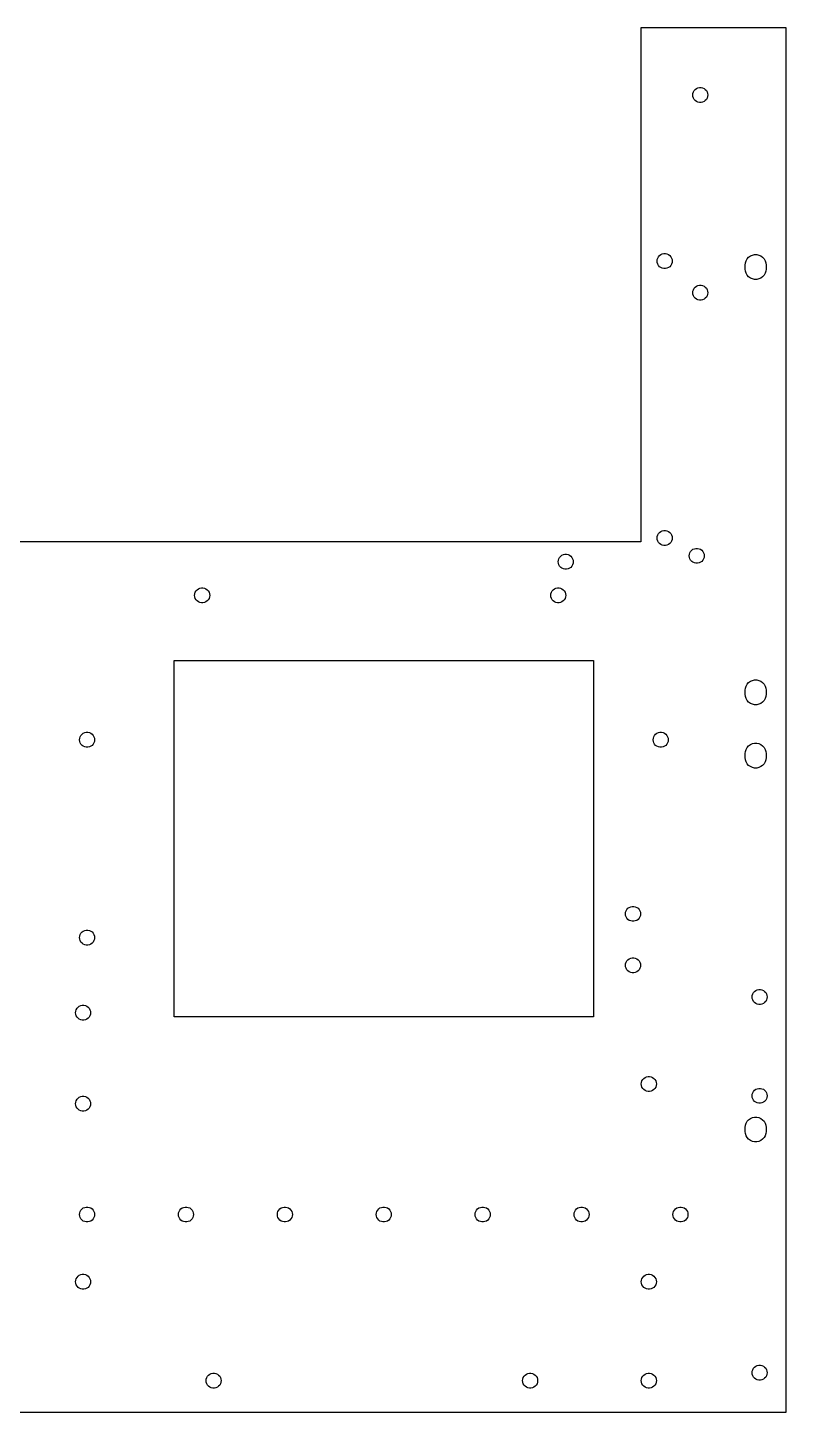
# Model space of a CAD drawing. Header units: metres. Extents: x 28 to 412, y 30 to 380.
# Drawn here: x 220 to 411.8, y 30 to 380 of the extents above; entities that cross this region are included whole.
import ezdxf

# ---------------------------------------------------------------- set-up
doc = ezdxf.new("R2010")
doc.units = ezdxf.units.M

msp = doc.modelspace()

# ---------------------------------------------------------------- linework, layer by layer
for p, q in [((411.75, 380), (375, 380)), ((375, 380), (375, 250)), ((411.75, 30), (411.75, 380)), ((388.264, 363.773), (388.463, 364.117)), ((388.463, 364.117), (388.729, 364.412)), ((388.729, 364.412), (389.05, 364.645)), ((389.05, 364.645), (389.413, 364.807)), ((389.413, 364.807), (389.801, 364.89)), ((389.801, 364.89), (390.199, 364.89)), ((390.199, 364.89), (390.587, 364.807)), ((390.587, 364.807), (390.95, 364.645)), ((390.95, 364.645), (391.271, 364.412)), ((391.271, 364.412), (391.537, 364.117)), ((391.537, 364.117), (391.736, 363.773)), ((388.1, 363), (388.142, 363.395)), ((388.142, 362.605), (388.1, 363)), ((388.142, 363.395), (388.264, 363.773)), ((388.264, 362.227), (388.142, 362.605)), ((388.463, 361.883), (388.264, 362.227)), ((388.729, 361.588), (388.463, 361.883)), ((389.05, 361.355), (388.729, 361.588)), ((389.413, 361.193), (389.05, 361.355)), ((389.801, 361.11), (389.413, 361.193)), ((390.199, 361.11), (389.801, 361.11)), ((390.587, 361.193), (390.199, 361.11)), ((390.95, 361.355), (390.587, 361.193)), ((391.271, 361.588), (390.95, 361.355)), ((391.537, 361.883), (391.271, 361.588)), ((391.736, 362.227), (391.537, 361.883)), ((391.736, 363.773), (391.858, 363.395)), ((391.858, 362.605), (391.736, 362.227)), ((391.858, 363.395), (391.9, 363)), ((391.9, 363), (391.858, 362.605)), ((379.264, 321.773), (379.463, 322.117)), ((379.463, 322.117), (379.729, 322.412)), ((379.729, 322.412), (380.05, 322.645)), ((380.05, 322.645), (380.413, 322.807)), ((380.413, 322.807), (380.801, 322.89)), ((380.801, 322.89), (381.199, 322.89)), ((381.199, 322.89), (381.587, 322.807)), ((381.587, 322.807), (381.95, 322.645)), ((381.95, 322.645), (382.271, 322.412)), ((382.271, 322.412), (382.537, 322.117)), ((382.537, 322.117), (382.736, 321.773)), ((402.227, 321.969), (402.675, 322.295)), ((402.675, 322.295), (403.181, 322.52)), ((403.181, 322.52), (403.723, 322.635)), ((403.723, 322.635), (404.277, 322.635)), ((404.277, 322.635), (404.819, 322.52)), ((404.819, 322.52), (405.325, 322.295)), ((405.325, 322.295), (405.773, 321.969)), ((379.1, 321), (379.142, 321.395)), ((379.142, 320.605), (379.1, 321)), ((379.142, 321.395), (379.264, 321.773)), ((379.264, 320.227), (379.142, 320.605)), ((379.463, 319.883), (379.264, 320.227)), ((379.729, 319.588), (379.463, 319.883)), ((380.05, 319.355), (379.729, 319.588)), ((380.413, 319.193), (380.05, 319.355)), ((380.801, 319.11), (380.413, 319.193)), ((381.199, 319.11), (380.801, 319.11)), ((381.587, 319.193), (381.199, 319.11)), ((381.95, 319.355), (381.587, 319.193)), ((382.271, 319.588), (381.95, 319.355)), ((382.537, 319.883), (382.271, 319.588)), ((382.736, 320.227), (382.537, 319.883)), ((382.736, 321.773), (382.858, 321.395)), ((382.858, 320.605), (382.736, 320.227)), ((382.858, 321.395), (382.9, 321)), ((382.9, 321), (382.858, 320.605)), ((401.35, 320), (401.408, 320.551)), ((401.376, 319.75), (401.35, 320)), ((401.35, 319.5), (401.376, 319.75)), ((401.376, 319.25), (401.35, 319.5)), ((401.35, 319), (401.376, 319.25)), ((401.408, 318.449), (401.35, 319)), ((401.408, 320.551), (401.579, 321.078)), ((401.579, 321.078), (401.856, 321.558)), ((401.856, 321.558), (402.227, 321.969)), ((405.773, 321.969), (406.144, 321.558)), ((406.144, 321.558), (406.421, 321.078)), ((406.421, 321.078), (406.592, 320.551)), ((406.592, 320.551), (406.65, 320)), ((406.65, 319), (406.592, 318.449)), ((406.65, 320), (406.624, 319.75)), ((406.624, 319.75), (406.65, 319.5)), ((406.65, 319.5), (406.624, 319.25)), ((406.624, 319.25), (406.65, 319)), ((401.579, 317.922), (401.408, 318.449)), ((401.856, 317.442), (401.579, 317.922)), ((402.227, 317.031), (401.856, 317.442)), ((402.675, 316.705), (402.227, 317.031)), ((403.181, 316.48), (402.675, 316.705)), ((403.723, 316.365), (403.181, 316.48)), ((404.277, 316.365), (403.723, 316.365)), ((404.819, 316.48), (404.277, 316.365)), ((405.325, 316.705), (404.819, 316.48)), ((405.773, 317.031), (405.325, 316.705)), ((406.144, 317.442), (405.773, 317.031)), ((406.421, 317.922), (406.144, 317.442)), ((406.592, 318.449), (406.421, 317.922)), ((388.1, 313), (388.142, 313.395)), ((388.142, 312.605), (388.1, 313)), ((388.142, 313.395), (388.264, 313.773)), ((388.264, 312.227), (388.142, 312.605)), ((388.264, 313.773), (388.463, 314.117)), ((388.463, 311.883), (388.264, 312.227)), ((388.463, 314.117), (388.729, 314.412)), ((388.729, 311.588), (388.463, 311.883)), ((388.729, 314.412), (389.05, 314.645)), ((389.05, 311.355), (388.729, 311.588)), ((389.05, 314.645), (389.413, 314.807)), ((389.413, 314.807), (389.801, 314.89)), ((389.801, 314.89), (390.199, 314.89)), ((390.199, 314.89), (390.587, 314.807)), ((390.587, 314.807), (390.95, 314.645)), ((390.95, 314.645), (391.271, 314.412)), ((391.271, 311.588), (390.95, 311.355)), ((391.271, 314.412), (391.537, 314.117)), ((391.537, 311.883), (391.271, 311.588)), ((391.537, 314.117), (391.736, 313.773)), ((391.736, 312.227), (391.537, 311.883)), ((391.736, 313.773), (391.858, 313.395)), ((391.858, 312.605), (391.736, 312.227)), ((391.858, 313.395), (391.9, 313)), ((391.9, 313), (391.858, 312.605)), ((389.413, 311.193), (389.05, 311.355)), ((389.801, 311.11), (389.413, 311.193)), ((390.199, 311.11), (389.801, 311.11)), ((390.587, 311.193), (390.199, 311.11)), ((390.95, 311.355), (390.587, 311.193)), ((379.264, 251.773), (379.463, 252.117)), ((379.463, 252.117), (379.729, 252.412)), ((379.729, 252.412), (380.05, 252.645)), ((380.05, 252.645), (380.413, 252.807)), ((380.413, 252.807), (380.801, 252.89)), ((380.801, 252.89), (381.199, 252.89)), ((381.199, 252.89), (381.587, 252.807)), ((381.587, 252.807), (381.95, 252.645)), ((381.95, 252.645), (382.271, 252.412)), ((382.271, 252.412), (382.537, 252.117)), ((382.537, 252.117), (382.736, 251.773)), ((375, 250), (67, 250)), ((379.1, 251), (379.142, 251.395)), ((379.142, 250.605), (379.1, 251)), ((379.142, 251.395), (379.264, 251.773)), ((379.264, 250.227), (379.142, 250.605)), ((379.463, 249.883), (379.264, 250.227)), ((379.729, 249.588), (379.463, 249.883)), ((380.05, 249.355), (379.729, 249.588)), ((380.413, 249.193), (380.05, 249.355)), ((380.801, 249.11), (380.413, 249.193)), ((381.199, 249.11), (380.801, 249.11)), ((381.587, 249.193), (381.199, 249.11)), ((381.95, 249.355), (381.587, 249.193)), ((382.271, 249.588), (381.95, 249.355)), ((382.537, 249.883), (382.271, 249.588)), ((382.736, 250.227), (382.537, 249.883)), ((382.736, 251.773), (382.858, 251.395)), ((382.858, 250.605), (382.736, 250.227)), ((382.858, 251.395), (382.9, 251)), ((382.9, 251), (382.858, 250.605)), ((354.1, 245), (354.142, 245.395)), ((354.142, 244.605), (354.1, 245)), ((354.142, 245.395), (354.264, 245.773)), ((354.264, 245.773), (354.463, 246.117)), ((354.463, 246.117), (354.729, 246.412)), ((354.729, 246.412), (355.05, 246.645)), ((355.05, 246.645), (355.413, 246.807)), ((355.413, 246.807), (355.801, 246.89)), ((355.801, 246.89), (356.199, 246.89)), ((356.199, 246.89), (356.587, 246.807)), ((356.587, 246.807), (356.95, 246.645)), ((356.95, 246.645), (357.271, 246.412)), ((357.271, 246.412), (357.537, 246.117)), ((357.537, 246.117), (357.736, 245.773)), ((357.736, 245.773), (357.858, 245.395)), ((357.858, 245.395), (357.9, 245)), ((357.9, 245), (357.858, 244.605)), ((387.2, 246.5), (387.242, 246.895)), ((387.242, 246.105), (387.2, 246.5)), ((387.242, 246.895), (387.364, 247.273)), ((387.364, 245.727), (387.242, 246.105)), ((387.364, 247.273), (387.563, 247.617)), ((387.563, 245.383), (387.364, 245.727)), ((387.563, 247.617), (387.829, 247.912)), ((387.829, 245.088), (387.563, 245.383)), ((387.829, 247.912), (388.15, 248.145)), ((388.15, 244.855), (387.829, 245.088)), ((388.15, 248.145), (388.513, 248.307)), ((388.513, 248.307), (388.901, 248.39)), ((388.901, 248.39), (389.299, 248.39)), ((389.299, 248.39), (389.687, 248.307)), ((389.687, 248.307), (390.05, 248.145)), ((390.05, 248.145), (390.371, 247.912)), ((390.371, 245.088), (390.05, 244.855)), ((390.371, 247.912), (390.637, 247.617)), ((390.637, 245.383), (390.371, 245.088)), ((390.637, 247.617), (390.836, 247.273)), ((390.836, 245.727), (390.637, 245.383)), ((390.836, 247.273), (390.958, 246.895)), ((390.958, 246.105), (390.836, 245.727)), ((390.958, 246.895), (391, 246.5)), ((391, 246.5), (390.958, 246.105)), ((354.264, 244.227), (354.142, 244.605)), ((354.463, 243.883), (354.264, 244.227)), ((354.729, 243.588), (354.463, 243.883)), ((355.05, 243.355), (354.729, 243.588)), ((355.413, 243.193), (355.05, 243.355)), ((355.801, 243.11), (355.413, 243.193)), ((356.199, 243.11), (355.801, 243.11)), ((356.587, 243.193), (356.199, 243.11)), ((356.95, 243.355), (356.587, 243.193)), ((357.271, 243.588), (356.95, 243.355)), ((357.537, 243.883), (357.271, 243.588)), ((357.736, 244.227), (357.537, 243.883)), ((357.858, 244.605), (357.736, 244.227)), ((388.513, 244.693), (388.15, 244.855)), ((388.901, 244.61), (388.513, 244.693)), ((389.299, 244.61), (388.901, 244.61)), ((389.687, 244.693), (389.299, 244.61)), ((390.05, 244.855), (389.687, 244.693)), ((262.829, 237.912), (263.15, 238.145)), ((263.15, 238.145), (263.513, 238.307)), ((263.513, 238.307), (263.901, 238.39)), ((263.901, 238.39), (264.299, 238.39)), ((264.299, 238.39), (264.687, 238.307)), ((264.687, 238.307), (265.05, 238.145)), ((265.05, 238.145), (265.371, 237.912)), ((352.829, 237.912), (353.15, 238.145)), ((353.15, 238.145), (353.513, 238.307)), ((353.513, 238.307), (353.901, 238.39)), ((353.901, 238.39), (354.299, 238.39)), ((354.299, 238.39), (354.687, 238.307)), ((354.687, 238.307), (355.05, 238.145)), ((355.05, 238.145), (355.371, 237.912)), ((262.2, 236.5), (262.242, 236.895)), ((262.242, 236.105), (262.2, 236.5)), ((262.242, 236.895), (262.364, 237.273)), ((262.364, 235.727), (262.242, 236.105)), ((262.364, 237.273), (262.563, 237.617)), ((262.563, 235.383), (262.364, 235.727)), ((262.563, 237.617), (262.829, 237.912)), ((262.829, 235.088), (262.563, 235.383)), ((263.15, 234.855), (262.829, 235.088)), ((263.513, 234.693), (263.15, 234.855)), ((263.901, 234.61), (263.513, 234.693)), ((264.299, 234.61), (263.901, 234.61)), ((264.687, 234.693), (264.299, 234.61)), ((265.05, 234.855), (264.687, 234.693)), ((265.371, 235.088), (265.05, 234.855)), ((265.371, 237.912), (265.637, 237.617)), ((265.637, 235.383), (265.371, 235.088)), ((265.637, 237.617), (265.836, 237.273)), ((265.836, 235.727), (265.637, 235.383)), ((265.836, 237.273), (265.958, 236.895)), ((265.958, 236.105), (265.836, 235.727)), ((265.958, 236.895), (266, 236.5)), ((266, 236.5), (265.958, 236.105)), ((352.2, 236.5), (352.242, 236.895)), ((352.242, 236.105), (352.2, 236.5)), ((352.242, 236.895), (352.364, 237.273)), ((352.364, 235.727), (352.242, 236.105)), ((352.364, 237.273), (352.563, 237.617)), ((352.563, 235.383), (352.364, 235.727)), ((352.563, 237.617), (352.829, 237.912)), ((352.829, 235.088), (352.563, 235.383)), ((353.15, 234.855), (352.829, 235.088)), ((353.513, 234.693), (353.15, 234.855)), ((353.901, 234.61), (353.513, 234.693)), ((354.299, 234.61), (353.901, 234.61)), ((354.687, 234.693), (354.299, 234.61)), ((355.05, 234.855), (354.687, 234.693)), ((355.371, 235.088), (355.05, 234.855)), ((355.371, 237.912), (355.637, 237.617)), ((355.637, 235.383), (355.371, 235.088)), ((355.637, 237.617), (355.836, 237.273)), ((355.836, 235.727), (355.637, 235.383)), ((355.836, 237.273), (355.958, 236.895)), ((355.958, 236.105), (355.836, 235.727)), ((355.958, 236.895), (356, 236.5)), ((356, 236.5), (355.958, 236.105)), ((257, 130), (257, 220)), ((257, 220), (363, 220)), ((363, 220), (363, 130)), ((401.408, 213.051), (401.579, 213.578)), ((401.579, 213.578), (401.856, 214.058)), ((401.856, 214.058), (402.227, 214.469)), ((402.227, 214.469), (402.675, 214.795)), ((402.675, 214.795), (403.181, 215.02)), ((403.181, 215.02), (403.723, 215.135)), ((403.723, 215.135), (404.277, 215.135)), ((404.277, 215.135), (404.819, 215.02)), ((404.819, 215.02), (405.325, 214.795)), ((405.325, 214.795), (405.773, 214.469)), ((405.773, 214.469), (406.144, 214.058)), ((406.144, 214.058), (406.421, 213.578)), ((406.421, 213.578), (406.592, 213.051)), ((401.35, 212.5), (401.408, 213.051)), ((401.376, 212.25), (401.35, 212.5)), ((401.35, 212), (401.376, 212.25)), ((401.376, 211.75), (401.35, 212)), ((401.35, 211.5), (401.376, 211.75)), ((401.408, 210.949), (401.35, 211.5)), ((401.579, 210.422), (401.408, 210.949)), ((401.856, 209.942), (401.579, 210.422)), ((406.421, 210.422), (406.144, 209.942)), ((406.592, 210.949), (406.421, 210.422)), ((406.592, 213.051), (406.65, 212.5)), ((406.65, 211.5), (406.592, 210.949)), ((406.65, 212.5), (406.624, 212.25)), ((406.624, 212.25), (406.65, 212)), ((406.65, 212), (406.624, 211.75)), ((406.624, 211.75), (406.65, 211.5)), ((402.227, 209.531), (401.856, 209.942)), ((402.675, 209.205), (402.227, 209.531)), ((403.181, 208.98), (402.675, 209.205)), ((403.723, 208.865), (403.181, 208.98)), ((404.277, 208.865), (403.723, 208.865)), ((404.819, 208.98), (404.277, 208.865)), ((405.325, 209.205), (404.819, 208.98)), ((405.773, 209.531), (405.325, 209.205)), ((406.144, 209.942), (405.773, 209.531)), ((233.1, 200), (233.142, 200.395)), ((233.142, 199.605), (233.1, 200)), ((233.142, 200.395), (233.264, 200.773)), ((233.264, 199.227), (233.142, 199.605)), ((233.264, 200.773), (233.463, 201.117)), ((233.463, 201.117), (233.729, 201.412)), ((233.729, 201.412), (234.05, 201.645)), ((234.05, 201.645), (234.413, 201.807)), ((234.413, 201.807), (234.801, 201.89)), ((234.801, 201.89), (235.199, 201.89)), ((235.199, 201.89), (235.587, 201.807)), ((235.587, 201.807), (235.95, 201.645)), ((235.95, 201.645), (236.271, 201.412)), ((236.271, 201.412), (236.537, 201.117)), ((236.537, 201.117), (236.736, 200.773)), ((236.736, 200.773), (236.858, 200.395)), ((236.858, 199.605), (236.736, 199.227)), ((236.858, 200.395), (236.9, 200)), ((236.9, 200), (236.858, 199.605)), ((378.1, 200), (378.142, 200.395)), ((378.142, 199.605), (378.1, 200)), ((378.142, 200.395), (378.264, 200.773)), ((378.264, 199.227), (378.142, 199.605)), ((378.264, 200.773), (378.463, 201.117)), ((378.463, 201.117), (378.729, 201.412)), ((378.729, 201.412), (379.05, 201.645)), ((379.05, 201.645), (379.413, 201.807)), ((379.413, 201.807), (379.801, 201.89)), ((379.801, 201.89), (380.199, 201.89)), ((380.199, 201.89), (380.587, 201.807)), ((380.587, 201.807), (380.95, 201.645)), ((380.95, 201.645), (381.271, 201.412)), ((381.271, 201.412), (381.537, 201.117)), ((381.537, 201.117), (381.736, 200.773)), ((381.736, 200.773), (381.858, 200.395)), ((381.858, 199.605), (381.736, 199.227)), ((381.858, 200.395), (381.9, 200)), ((381.9, 200), (381.858, 199.605)), ((233.463, 198.883), (233.264, 199.227)), ((233.729, 198.588), (233.463, 198.883)), ((234.05, 198.355), (233.729, 198.588)), ((234.413, 198.193), (234.05, 198.355)), ((234.801, 198.11), (234.413, 198.193)), ((235.199, 198.11), (234.801, 198.11)), ((235.587, 198.193), (235.199, 198.11)), ((235.95, 198.355), (235.587, 198.193)), ((236.271, 198.588), (235.95, 198.355)), ((236.537, 198.883), (236.271, 198.588)), ((236.736, 199.227), (236.537, 198.883)), ((378.463, 198.883), (378.264, 199.227)), ((378.729, 198.588), (378.463, 198.883)), ((379.05, 198.355), (378.729, 198.588)), ((379.413, 198.193), (379.05, 198.355)), ((379.801, 198.11), (379.413, 198.193)), ((380.199, 198.11), (379.801, 198.11)), ((380.587, 198.193), (380.199, 198.11)), ((380.95, 198.355), (380.587, 198.193)), ((381.271, 198.588), (380.95, 198.355)), ((381.537, 198.883), (381.271, 198.588)), ((381.736, 199.227), (381.537, 198.883)), ((401.35, 196.5), (401.408, 197.051)), ((401.376, 196.25), (401.35, 196.5)), ((401.35, 196), (401.376, 196.25)), ((401.376, 195.75), (401.35, 196)), ((401.408, 197.051), (401.579, 197.578)), ((401.579, 197.578), (401.856, 198.058)), ((401.856, 198.058), (402.227, 198.469)), ((402.227, 198.469), (402.675, 198.795)), ((402.675, 198.795), (403.181, 199.02)), ((403.181, 199.02), (403.723, 199.135)), ((403.723, 199.135), (404.277, 199.135)), ((404.277, 199.135), (404.819, 199.02)), ((404.819, 199.02), (405.325, 198.795)), ((405.325, 198.795), (405.773, 198.469)), ((405.773, 198.469), (406.144, 198.058)), ((406.144, 198.058), (406.421, 197.578)), ((406.421, 197.578), (406.592, 197.051)), ((406.592, 197.051), (406.65, 196.5)), ((406.65, 196.5), (406.624, 196.25)), ((406.624, 196.25), (406.65, 196)), ((406.65, 196), (406.624, 195.75)), ((401.35, 195.5), (401.376, 195.75)), ((401.408, 194.949), (401.35, 195.5)), ((401.579, 194.422), (401.408, 194.949)), ((401.856, 193.942), (401.579, 194.422)), ((402.227, 193.531), (401.856, 193.942)), ((402.675, 193.205), (402.227, 193.531)), ((403.181, 192.98), (402.675, 193.205)), ((403.723, 192.865), (403.181, 192.98)), ((404.277, 192.865), (403.723, 192.865)), ((404.819, 192.98), (404.277, 192.865)), ((405.325, 193.205), (404.819, 192.98)), ((405.773, 193.531), (405.325, 193.205)), ((406.144, 193.942), (405.773, 193.531)), ((406.421, 194.422), (406.144, 193.942)), ((406.592, 194.949), (406.421, 194.422)), ((406.65, 195.5), (406.592, 194.949)), ((406.624, 195.75), (406.65, 195.5)), ((371.729, 157.412), (372.05, 157.645)), ((372.05, 157.645), (372.413, 157.807)), ((372.413, 157.807), (372.801, 157.89)), ((372.801, 157.89), (373.199, 157.89)), ((373.199, 157.89), (373.587, 157.807)), ((373.587, 157.807), (373.95, 157.645)), ((373.95, 157.645), (374.271, 157.412)), ((371.1, 156), (371.142, 156.395)), ((371.142, 155.605), (371.1, 156)), ((371.142, 156.395), (371.264, 156.773)), ((371.264, 155.227), (371.142, 155.605)), ((371.264, 156.773), (371.463, 157.117)), ((371.463, 154.883), (371.264, 155.227)), ((371.463, 157.117), (371.729, 157.412)), ((371.729, 154.588), (371.463, 154.883)), ((372.05, 154.355), (371.729, 154.588)), ((372.413, 154.193), (372.05, 154.355)), ((372.801, 154.11), (372.413, 154.193)), ((373.199, 154.11), (372.801, 154.11)), ((373.587, 154.193), (373.199, 154.11)), ((373.95, 154.355), (373.587, 154.193)), ((374.271, 154.588), (373.95, 154.355)), ((374.271, 157.412), (374.537, 157.117)), ((374.537, 154.883), (374.271, 154.588)), ((374.537, 157.117), (374.736, 156.773)), ((374.736, 155.227), (374.537, 154.883)), ((374.736, 156.773), (374.858, 156.395)), ((374.858, 155.605), (374.736, 155.227)), ((374.858, 156.395), (374.9, 156)), ((374.9, 156), (374.858, 155.605)), ((233.142, 150.395), (233.264, 150.773)), ((233.264, 150.773), (233.463, 151.117)), ((233.463, 151.117), (233.729, 151.412)), ((233.729, 151.412), (234.05, 151.645)), ((234.05, 151.645), (234.413, 151.807)), ((234.413, 151.807), (234.801, 151.89)), ((234.801, 151.89), (235.199, 151.89)), ((235.199, 151.89), (235.587, 151.807)), ((235.587, 151.807), (235.95, 151.645)), ((235.95, 151.645), (236.271, 151.412)), ((236.271, 151.412), (236.537, 151.117)), ((236.537, 151.117), (236.736, 150.773)), ((236.736, 150.773), (236.858, 150.395)), ((233.1, 150), (233.142, 150.395)), ((233.142, 149.605), (233.1, 150)), ((233.264, 149.227), (233.142, 149.605)), ((233.463, 148.883), (233.264, 149.227)), ((233.729, 148.588), (233.463, 148.883)), ((234.05, 148.355), (233.729, 148.588)), ((234.413, 148.193), (234.05, 148.355)), ((234.801, 148.11), (234.413, 148.193)), ((235.199, 148.11), (234.801, 148.11)), ((235.587, 148.193), (235.199, 148.11)), ((235.95, 148.355), (235.587, 148.193)), ((236.271, 148.588), (235.95, 148.355)), ((236.537, 148.883), (236.271, 148.588)), ((236.736, 149.227), (236.537, 148.883)), ((236.858, 149.605), (236.736, 149.227)), ((236.858, 150.395), (236.9, 150)), ((236.9, 150), (236.858, 149.605)), ((371.142, 143.395), (371.264, 143.773)), ((371.264, 143.773), (371.463, 144.117)), ((371.463, 144.117), (371.729, 144.412)), ((371.729, 144.412), (372.05, 144.645)), ((372.05, 144.645), (372.413, 144.807)), ((372.413, 144.807), (372.801, 144.89)), ((372.801, 144.89), (373.199, 144.89)), ((373.199, 144.89), (373.587, 144.807)), ((373.587, 144.807), (373.95, 144.645)), ((373.95, 144.645), (374.271, 144.412)), ((374.271, 144.412), (374.537, 144.117)), ((374.537, 144.117), (374.736, 143.773)), ((374.736, 143.773), (374.858, 143.395)), ((371.1, 143), (371.142, 143.395)), ((371.142, 142.605), (371.1, 143)), ((371.264, 142.227), (371.142, 142.605)), ((371.463, 141.883), (371.264, 142.227)), ((371.729, 141.588), (371.463, 141.883)), ((372.05, 141.355), (371.729, 141.588)), ((372.413, 141.193), (372.05, 141.355)), ((372.801, 141.11), (372.413, 141.193)), ((373.199, 141.11), (372.801, 141.11)), ((373.587, 141.193), (373.199, 141.11)), ((373.95, 141.355), (373.587, 141.193)), ((374.271, 141.588), (373.95, 141.355)), ((374.537, 141.883), (374.271, 141.588)), ((374.736, 142.227), (374.537, 141.883)), ((374.858, 142.605), (374.736, 142.227)), ((374.858, 143.395), (374.9, 143)), ((374.9, 143), (374.858, 142.605)), ((403.729, 136.412), (404.05, 136.645)), ((404.05, 136.645), (404.413, 136.807)), ((404.413, 136.807), (404.801, 136.89)), ((404.801, 136.89), (405.199, 136.89)), ((405.199, 136.89), (405.587, 136.807)), ((405.587, 136.807), (405.95, 136.645)), ((405.95, 136.645), (406.271, 136.412)), ((403.1, 135), (403.142, 135.395)), ((403.142, 134.605), (403.1, 135)), ((403.142, 135.395), (403.264, 135.773)), ((403.264, 134.227), (403.142, 134.605)), ((403.264, 135.773), (403.463, 136.117)), ((403.463, 133.883), (403.264, 134.227)), ((403.463, 136.117), (403.729, 136.412)), ((403.729, 133.588), (403.463, 133.883)), ((404.05, 133.355), (403.729, 133.588)), ((404.413, 133.193), (404.05, 133.355)), ((404.801, 133.11), (404.413, 133.193)), ((405.199, 133.11), (404.801, 133.11)), ((405.587, 133.193), (405.199, 133.11)), ((405.95, 133.355), (405.587, 133.193)), ((406.271, 133.588), (405.95, 133.355)), ((406.271, 136.412), (406.537, 136.117)), ((406.537, 133.883), (406.271, 133.588)), ((406.537, 136.117), (406.736, 135.773)), ((406.736, 134.227), (406.537, 133.883)), ((406.736, 135.773), (406.858, 135.395)), ((406.858, 134.605), (406.736, 134.227)), ((406.858, 135.395), (406.9, 135)), ((406.9, 135), (406.858, 134.605)), ((232.1, 131), (232.142, 131.395)), ((232.142, 130.605), (232.1, 131)), ((232.142, 131.395), (232.264, 131.773)), ((232.264, 130.227), (232.142, 130.605)), ((232.264, 131.773), (232.463, 132.117)), ((232.463, 129.883), (232.264, 130.227)), ((232.463, 132.117), (232.729, 132.412)), ((232.729, 129.588), (232.463, 129.883)), ((232.729, 132.412), (233.05, 132.645)), ((233.05, 129.355), (232.729, 129.588)), ((233.05, 132.645), (233.413, 132.807)), ((233.413, 132.807), (233.801, 132.89)), ((233.801, 132.89), (234.199, 132.89)), ((234.199, 132.89), (234.587, 132.807)), ((234.587, 132.807), (234.95, 132.645)), ((234.95, 132.645), (235.271, 132.412)), ((235.271, 129.588), (234.95, 129.355)), ((235.271, 132.412), (235.537, 132.117)), ((235.537, 129.883), (235.271, 129.588)), ((235.537, 132.117), (235.736, 131.773)), ((235.736, 130.227), (235.537, 129.883)), ((235.736, 131.773), (235.858, 131.395)), ((235.858, 130.605), (235.736, 130.227)), ((235.858, 131.395), (235.9, 131)), ((235.9, 131), (235.858, 130.605)), ((363, 130), (257, 130)), ((233.413, 129.193), (233.05, 129.355)), ((233.801, 129.11), (233.413, 129.193)), ((234.199, 129.11), (233.801, 129.11)), ((234.587, 129.193), (234.199, 129.11)), ((234.95, 129.355), (234.587, 129.193)), ((375.1, 113), (375.142, 113.395)), ((375.142, 112.605), (375.1, 113)), ((375.142, 113.395), (375.264, 113.773)), ((375.264, 112.227), (375.142, 112.605)), ((375.264, 113.773), (375.463, 114.117)), ((375.463, 111.883), (375.264, 112.227)), ((375.463, 114.117), (375.729, 114.412)), ((375.729, 114.412), (376.05, 114.645)), ((376.05, 114.645), (376.413, 114.807)), ((376.413, 114.807), (376.801, 114.89)), ((376.801, 114.89), (377.199, 114.89)), ((377.199, 114.89), (377.587, 114.807)), ((377.587, 114.807), (377.95, 114.645)), ((377.95, 114.645), (378.271, 114.412)), ((378.271, 114.412), (378.537, 114.117)), ((378.537, 114.117), (378.736, 113.773)), ((378.736, 112.227), (378.537, 111.883)), ((378.736, 113.773), (378.858, 113.395)), ((378.858, 112.605), (378.736, 112.227)), ((378.858, 113.395), (378.9, 113)), ((378.9, 113), (378.858, 112.605)), ((232.142, 108.395), (232.264, 108.773)), ((232.264, 108.773), (232.463, 109.117)), ((232.463, 109.117), (232.729, 109.412)), ((232.729, 109.412), (233.05, 109.645)), ((233.05, 109.645), (233.413, 109.807)), ((233.413, 109.807), (233.801, 109.89)), ((233.801, 109.89), (234.199, 109.89)), ((234.199, 109.89), (234.587, 109.807)), ((234.587, 109.807), (234.95, 109.645)), ((234.95, 109.645), (235.271, 109.412)), ((235.271, 109.412), (235.537, 109.117)), ((235.537, 109.117), (235.736, 108.773)), ((235.736, 108.773), (235.858, 108.395)), ((375.729, 111.588), (375.463, 111.883)), ((376.05, 111.355), (375.729, 111.588)), ((376.413, 111.193), (376.05, 111.355)), ((376.801, 111.11), (376.413, 111.193)), ((377.199, 111.11), (376.801, 111.11)), ((377.587, 111.193), (377.199, 111.11)), ((377.95, 111.355), (377.587, 111.193)), ((378.271, 111.588), (377.95, 111.355)), ((378.537, 111.883), (378.271, 111.588)), ((403.1, 110), (403.142, 110.395)), ((403.142, 109.605), (403.1, 110)), ((403.142, 110.395), (403.264, 110.773)), ((403.264, 109.227), (403.142, 109.605)), ((403.264, 110.773), (403.463, 111.117)), ((403.463, 108.883), (403.264, 109.227)), ((403.463, 111.117), (403.729, 111.412)), ((403.729, 108.588), (403.463, 108.883)), ((403.729, 111.412), (404.05, 111.645)), ((404.05, 108.355), (403.729, 108.588)), ((404.05, 111.645), (404.413, 111.807)), ((404.413, 111.807), (404.801, 111.89)), ((404.801, 111.89), (405.199, 111.89)), ((405.199, 111.89), (405.587, 111.807)), ((405.587, 111.807), (405.95, 111.645)), ((405.95, 111.645), (406.271, 111.412)), ((406.271, 108.588), (405.95, 108.355)), ((406.271, 111.412), (406.537, 111.117)), ((406.537, 108.883), (406.271, 108.588)), ((406.537, 111.117), (406.736, 110.773)), ((406.736, 109.227), (406.537, 108.883)), ((406.736, 110.773), (406.858, 110.395)), ((406.858, 109.605), (406.736, 109.227)), ((406.858, 110.395), (406.9, 110)), ((406.9, 110), (406.858, 109.605)), ((232.1, 108), (232.142, 108.395)), ((232.142, 107.605), (232.1, 108)), ((232.264, 107.227), (232.142, 107.605)), ((232.463, 106.883), (232.264, 107.227)), ((232.729, 106.588), (232.463, 106.883)), ((233.05, 106.355), (232.729, 106.588)), ((233.413, 106.193), (233.05, 106.355)), ((233.801, 106.11), (233.413, 106.193)), ((234.199, 106.11), (233.801, 106.11)), ((234.587, 106.193), (234.199, 106.11)), ((234.95, 106.355), (234.587, 106.193)), ((235.271, 106.588), (234.95, 106.355)), ((235.537, 106.883), (235.271, 106.588)), ((235.736, 107.227), (235.537, 106.883)), ((235.858, 107.605), (235.736, 107.227)), ((235.858, 108.395), (235.9, 108)), ((235.9, 108), (235.858, 107.605)), ((404.413, 108.193), (404.05, 108.355)), ((404.801, 108.11), (404.413, 108.193)), ((405.199, 108.11), (404.801, 108.11)), ((405.587, 108.193), (405.199, 108.11)), ((405.95, 108.355), (405.587, 108.193)), ((401.35, 102), (401.408, 102.551)), ((401.376, 101.75), (401.35, 102)), ((401.35, 101.5), (401.376, 101.75)), ((401.376, 101.25), (401.35, 101.5)), ((401.408, 102.551), (401.579, 103.078)), ((401.579, 103.078), (401.856, 103.558)), ((401.856, 103.558), (402.227, 103.969)), ((402.227, 103.969), (402.675, 104.295)), ((402.675, 104.295), (403.181, 104.52)), ((403.181, 104.52), (403.723, 104.635)), ((403.723, 104.635), (404.277, 104.635)), ((404.277, 104.635), (404.819, 104.52)), ((404.819, 104.52), (405.325, 104.295)), ((405.325, 104.295), (405.773, 103.969)), ((405.773, 103.969), (406.144, 103.558)), ((406.144, 103.558), (406.421, 103.078)), ((406.421, 103.078), (406.592, 102.551)), ((406.592, 102.551), (406.65, 102)), ((406.65, 102), (406.624, 101.75)), ((406.624, 101.75), (406.65, 101.5)), ((406.65, 101.5), (406.624, 101.25)), ((401.35, 101), (401.376, 101.25)), ((401.408, 100.449), (401.35, 101)), ((401.579, 99.9221), (401.408, 100.449)), ((401.856, 99.4424), (401.579, 99.9221)), ((402.227, 99.0307), (401.856, 99.4424)), ((402.675, 98.705), (402.227, 99.0307)), ((403.181, 98.4797), (402.675, 98.705)), ((403.723, 98.3645), (403.181, 98.4797)), ((404.277, 98.3645), (403.723, 98.3645)), ((404.819, 98.4797), (404.277, 98.3645)), ((405.325, 98.705), (404.819, 98.4797)), ((405.773, 99.0307), (405.325, 98.705)), ((406.144, 99.4424), (405.773, 99.0307)), ((406.421, 99.9221), (406.144, 99.4424)), ((406.592, 100.449), (406.421, 99.9221)), ((406.65, 101), (406.592, 100.449)), ((406.624, 101.25), (406.65, 101)), ((233.142, 80.395), (233.264, 80.7728)), ((233.264, 80.7728), (233.463, 81.1168)), ((233.463, 81.1168), (233.729, 81.412)), ((233.729, 81.412), (234.05, 81.6454)), ((234.05, 81.6454), (234.413, 81.807)), ((234.413, 81.807), (234.801, 81.8896)), ((234.801, 81.8896), (235.199, 81.8896)), ((235.199, 81.8896), (235.587, 81.807)), ((235.587, 81.807), (235.95, 81.6454)), ((235.95, 81.6454), (236.271, 81.412)), ((236.271, 81.412), (236.537, 81.1168)), ((236.537, 81.1168), (236.736, 80.7728)), ((236.736, 80.7728), (236.858, 80.395)), ((258.142, 80.395), (258.264, 80.7728)), ((258.264, 80.7728), (258.463, 81.1168)), ((258.463, 81.1168), (258.729, 81.412)), ((258.729, 81.412), (259.05, 81.6454)), ((259.05, 81.6454), (259.413, 81.807)), ((259.413, 81.807), (259.801, 81.8896)), ((259.801, 81.8896), (260.199, 81.8896)), ((260.199, 81.8896), (260.587, 81.807)), ((260.587, 81.807), (260.95, 81.6454)), ((260.95, 81.6454), (261.271, 81.412)), ((261.271, 81.412), (261.537, 81.1168)), ((261.537, 81.1168), (261.736, 80.7728)), ((261.736, 80.7728), (261.858, 80.395)), ((283.142, 80.395), (283.264, 80.7728)), ((283.264, 80.7728), (283.463, 81.1168)), ((283.463, 81.1168), (283.729, 81.412)), ((283.729, 81.412), (284.05, 81.6454)), ((284.05, 81.6454), (284.413, 81.807)), ((284.413, 81.807), (284.801, 81.8896)), ((284.801, 81.8896), (285.199, 81.8896)), ((285.199, 81.8896), (285.587, 81.807)), ((285.587, 81.807), (285.95, 81.6454)), ((285.95, 81.6454), (286.271, 81.412)), ((286.271, 81.412), (286.537, 81.1168)), ((286.537, 81.1168), (286.736, 80.7728)), ((286.736, 80.7728), (286.858, 80.395)), ((308.142, 80.395), (308.264, 80.7728)), ((308.264, 80.7728), (308.463, 81.1168)), ((308.463, 81.1168), (308.729, 81.412)), ((308.729, 81.412), (309.05, 81.6454)), ((309.05, 81.6454), (309.413, 81.807)), ((309.413, 81.807), (309.801, 81.8896)), ((309.801, 81.8896), (310.199, 81.8896)), ((310.199, 81.8896), (310.587, 81.807)), ((310.587, 81.807), (310.95, 81.6454)), ((310.95, 81.6454), (311.271, 81.412)), ((311.271, 81.412), (311.537, 81.1168)), ((311.537, 81.1168), (311.736, 80.7728)), ((311.736, 80.7728), (311.858, 80.395)), ((333.142, 80.395), (333.264, 80.7728)), ((333.264, 80.7728), (333.463, 81.1168)), ((333.463, 81.1168), (333.729, 81.412)), ((333.729, 81.412), (334.05, 81.6454)), ((334.05, 81.6454), (334.413, 81.807)), ((334.413, 81.807), (334.801, 81.8896)), ((334.801, 81.8896), (335.199, 81.8896)), ((335.199, 81.8896), (335.587, 81.807)), ((335.587, 81.807), (335.95, 81.6454)), ((335.95, 81.6454), (336.271, 81.412)), ((336.271, 81.412), (336.537, 81.1168)), ((336.537, 81.1168), (336.736, 80.7728)), ((336.736, 80.7728), (336.858, 80.395)), ((358.142, 80.395), (358.264, 80.7728)), ((358.264, 80.7728), (358.463, 81.1168)), ((358.463, 81.1168), (358.729, 81.412)), ((358.729, 81.412), (359.05, 81.6454)), ((359.05, 81.6454), (359.413, 81.807)), ((359.413, 81.807), (359.801, 81.8896)), ((359.801, 81.8896), (360.199, 81.8896)), ((360.199, 81.8896), (360.587, 81.807)), ((360.587, 81.807), (360.95, 81.6454)), ((360.95, 81.6454), (361.271, 81.412)), ((361.271, 81.412), (361.537, 81.1168)), ((361.537, 81.1168), (361.736, 80.7728)), ((361.736, 80.7728), (361.858, 80.395)), ((383.142, 80.395), (383.264, 80.7728)), ((383.264, 80.7728), (383.463, 81.1168)), ((383.463, 81.1168), (383.729, 81.412)), ((383.729, 81.412), (384.05, 81.6454)), ((384.05, 81.6454), (384.413, 81.807)), ((384.413, 81.807), (384.801, 81.8896)), ((384.801, 81.8896), (385.199, 81.8896)), ((385.199, 81.8896), (385.587, 81.807)), ((385.587, 81.807), (385.95, 81.6454)), ((385.95, 81.6454), (386.271, 81.412)), ((386.271, 81.412), (386.537, 81.1168)), ((386.537, 81.1168), (386.736, 80.7728)), ((386.736, 80.7728), (386.858, 80.395)), ((233.1, 80), (233.142, 80.395)), ((233.142, 79.605), (233.1, 80)), ((233.264, 79.2272), (233.142, 79.605)), ((233.463, 78.8832), (233.264, 79.2272)), ((233.729, 78.588), (233.463, 78.8832)), ((234.05, 78.3546), (233.729, 78.588)), ((234.413, 78.193), (234.05, 78.3546)), ((234.801, 78.1104), (234.413, 78.193)), ((235.199, 78.1104), (234.801, 78.1104)), ((235.587, 78.193), (235.199, 78.1104)), ((235.95, 78.3546), (235.587, 78.193)), ((236.271, 78.588), (235.95, 78.3546)), ((236.537, 78.8832), (236.271, 78.588)), ((236.736, 79.2272), (236.537, 78.8832)), ((236.858, 79.605), (236.736, 79.2272)), ((236.858, 80.395), (236.9, 80)), ((236.9, 80), (236.858, 79.605)), ((258.1, 80), (258.142, 80.395)), ((258.142, 79.605), (258.1, 80)), ((258.264, 79.2272), (258.142, 79.605)), ((258.463, 78.8832), (258.264, 79.2272)), ((258.729, 78.588), (258.463, 78.8832)), ((259.05, 78.3546), (258.729, 78.588)), ((259.413, 78.193), (259.05, 78.3546)), ((259.801, 78.1104), (259.413, 78.193)), ((260.199, 78.1104), (259.801, 78.1104)), ((260.587, 78.193), (260.199, 78.1104)), ((260.95, 78.3546), (260.587, 78.193)), ((261.271, 78.588), (260.95, 78.3546)), ((261.537, 78.8832), (261.271, 78.588)), ((261.736, 79.2272), (261.537, 78.8832)), ((261.858, 79.605), (261.736, 79.2272)), ((261.858, 80.395), (261.9, 80)), ((261.9, 80), (261.858, 79.605)), ((283.1, 80), (283.142, 80.395)), ((283.142, 79.605), (283.1, 80)), ((283.264, 79.2272), (283.142, 79.605)), ((283.463, 78.8832), (283.264, 79.2272)), ((283.729, 78.588), (283.463, 78.8832)), ((284.05, 78.3546), (283.729, 78.588)), ((284.413, 78.193), (284.05, 78.3546)), ((284.801, 78.1104), (284.413, 78.193)), ((285.199, 78.1104), (284.801, 78.1104)), ((285.587, 78.193), (285.199, 78.1104)), ((285.95, 78.3546), (285.587, 78.193)), ((286.271, 78.588), (285.95, 78.3546)), ((286.537, 78.8832), (286.271, 78.588)), ((286.736, 79.2272), (286.537, 78.8832)), ((286.858, 79.605), (286.736, 79.2272)), ((286.858, 80.395), (286.9, 80)), ((286.9, 80), (286.858, 79.605)), ((308.1, 80), (308.142, 80.395)), ((308.142, 79.605), (308.1, 80)), ((308.264, 79.2272), (308.142, 79.605)), ((308.463, 78.8832), (308.264, 79.2272)), ((308.729, 78.588), (308.463, 78.8832)), ((309.05, 78.3546), (308.729, 78.588)), ((309.413, 78.193), (309.05, 78.3546)), ((309.801, 78.1104), (309.413, 78.193)), ((310.199, 78.1104), (309.801, 78.1104)), ((310.587, 78.193), (310.199, 78.1104)), ((310.95, 78.3546), (310.587, 78.193)), ((311.271, 78.588), (310.95, 78.3546)), ((311.537, 78.8832), (311.271, 78.588)), ((311.736, 79.2272), (311.537, 78.8832)), ((311.858, 79.605), (311.736, 79.2272)), ((311.858, 80.395), (311.9, 80)), ((311.9, 80), (311.858, 79.605)), ((333.1, 80), (333.142, 80.395)), ((333.142, 79.605), (333.1, 80)), ((333.264, 79.2272), (333.142, 79.605)), ((333.463, 78.8832), (333.264, 79.2272)), ((333.729, 78.588), (333.463, 78.8832)), ((334.05, 78.3546), (333.729, 78.588)), ((334.413, 78.193), (334.05, 78.3546)), ((334.801, 78.1104), (334.413, 78.193)), ((335.199, 78.1104), (334.801, 78.1104)), ((335.587, 78.193), (335.199, 78.1104)), ((335.95, 78.3546), (335.587, 78.193)), ((336.271, 78.588), (335.95, 78.3546)), ((336.537, 78.8832), (336.271, 78.588)), ((336.736, 79.2272), (336.537, 78.8832)), ((336.858, 79.605), (336.736, 79.2272)), ((336.858, 80.395), (336.9, 80)), ((336.9, 80), (336.858, 79.605)), ((358.1, 80), (358.142, 80.395)), ((358.142, 79.605), (358.1, 80)), ((358.264, 79.2272), (358.142, 79.605)), ((358.463, 78.8832), (358.264, 79.2272)), ((358.729, 78.588), (358.463, 78.8832)), ((359.05, 78.3546), (358.729, 78.588)), ((359.413, 78.193), (359.05, 78.3546)), ((359.801, 78.1104), (359.413, 78.193)), ((360.199, 78.1104), (359.801, 78.1104)), ((360.587, 78.193), (360.199, 78.1104)), ((360.95, 78.3546), (360.587, 78.193)), ((361.271, 78.588), (360.95, 78.3546)), ((361.537, 78.8832), (361.271, 78.588)), ((361.736, 79.2272), (361.537, 78.8832)), ((361.858, 79.605), (361.736, 79.2272)), ((361.858, 80.395), (361.9, 80)), ((361.9, 80), (361.858, 79.605)), ((383.1, 80), (383.142, 80.395)), ((383.142, 79.605), (383.1, 80)), ((383.264, 79.2272), (383.142, 79.605)), ((383.463, 78.8832), (383.264, 79.2272)), ((383.729, 78.588), (383.463, 78.8832)), ((384.05, 78.3546), (383.729, 78.588)), ((384.413, 78.193), (384.05, 78.3546)), ((384.801, 78.1104), (384.413, 78.193)), ((385.199, 78.1104), (384.801, 78.1104)), ((385.587, 78.193), (385.199, 78.1104)), ((385.95, 78.3546), (385.587, 78.193)), ((386.271, 78.588), (385.95, 78.3546)), ((386.537, 78.8832), (386.271, 78.588)), ((386.736, 79.2272), (386.537, 78.8832)), ((386.858, 79.605), (386.736, 79.2272)), ((386.858, 80.395), (386.9, 80)), ((386.9, 80), (386.858, 79.605)), ((232.1, 63), (232.142, 63.395)), ((232.142, 62.605), (232.1, 63)), ((232.142, 63.395), (232.264, 63.7728)), ((232.264, 63.7728), (232.463, 64.1168)), ((232.463, 64.1168), (232.729, 64.412)), ((232.729, 64.412), (233.05, 64.6454)), ((233.05, 64.6454), (233.413, 64.807)), ((233.413, 64.807), (233.801, 64.8896)), ((233.801, 64.8896), (234.199, 64.8896)), ((234.199, 64.8896), (234.587, 64.807)), ((234.587, 64.807), (234.95, 64.6454)), ((234.95, 64.6454), (235.271, 64.412)), ((235.271, 64.412), (235.537, 64.1168)), ((235.537, 64.1168), (235.736, 63.7728)), ((235.736, 63.7728), (235.858, 63.395)), ((235.858, 63.395), (235.9, 63)), ((235.9, 63), (235.858, 62.605)), ((375.1, 63), (375.142, 63.395)), ((375.142, 62.605), (375.1, 63)), ((375.142, 63.395), (375.264, 63.7728)), ((375.264, 63.7728), (375.463, 64.1168)), ((375.463, 64.1168), (375.729, 64.412)), ((375.729, 64.412), (376.05, 64.6454)), ((376.05, 64.6454), (376.413, 64.807)), ((376.413, 64.807), (376.801, 64.8896)), ((376.801, 64.8896), (377.199, 64.8896)), ((377.199, 64.8896), (377.587, 64.807)), ((377.587, 64.807), (377.95, 64.6454)), ((377.95, 64.6454), (378.271, 64.412)), ((378.271, 64.412), (378.537, 64.1168)), ((378.537, 64.1168), (378.736, 63.7728)), ((378.736, 63.7728), (378.858, 63.395)), ((378.858, 63.395), (378.9, 63)), ((378.9, 63), (378.858, 62.605)), ((232.264, 62.2272), (232.142, 62.605)), ((232.463, 61.8832), (232.264, 62.2272)), ((232.729, 61.588), (232.463, 61.8832)), ((233.05, 61.3546), (232.729, 61.588)), ((233.413, 61.193), (233.05, 61.3546)), ((233.801, 61.1104), (233.413, 61.193)), ((234.199, 61.1104), (233.801, 61.1104)), ((234.587, 61.193), (234.199, 61.1104)), ((234.95, 61.3546), (234.587, 61.193)), ((235.271, 61.588), (234.95, 61.3546)), ((235.537, 61.8832), (235.271, 61.588)), ((235.736, 62.2272), (235.537, 61.8832)), ((235.858, 62.605), (235.736, 62.2272)), ((375.264, 62.2272), (375.142, 62.605)), ((375.463, 61.8832), (375.264, 62.2272)), ((375.729, 61.588), (375.463, 61.8832)), ((376.05, 61.3546), (375.729, 61.588)), ((376.413, 61.193), (376.05, 61.3546)), ((376.801, 61.1104), (376.413, 61.193)), ((377.199, 61.1104), (376.801, 61.1104)), ((377.587, 61.193), (377.199, 61.1104)), ((377.95, 61.3546), (377.587, 61.193)), ((378.271, 61.588), (377.95, 61.3546)), ((378.537, 61.8832), (378.271, 61.588)), ((378.736, 62.2272), (378.537, 61.8832)), ((378.858, 62.605), (378.736, 62.2272)), ((265.142, 38.395), (265.264, 38.7728)), ((265.264, 38.7728), (265.463, 39.1168)), ((265.463, 39.1168), (265.729, 39.412)), ((265.729, 39.412), (266.05, 39.6454)), ((266.05, 39.6454), (266.413, 39.807)), ((266.413, 39.807), (266.801, 39.8896)), ((266.801, 39.8896), (267.199, 39.8896)), ((267.199, 39.8896), (267.587, 39.807)), ((267.587, 39.807), (267.95, 39.6454)), ((267.95, 39.6454), (268.271, 39.412)), ((268.271, 39.412), (268.537, 39.1168)), ((268.537, 39.1168), (268.736, 38.7728)), ((268.736, 38.7728), (268.858, 38.395)), ((345.142, 38.395), (345.264, 38.7728)), ((345.264, 38.7728), (345.463, 39.1168)), ((345.463, 39.1168), (345.729, 39.412)), ((345.729, 39.412), (346.05, 39.6454)), ((346.05, 39.6454), (346.413, 39.807)), ((346.413, 39.807), (346.801, 39.8896)), ((346.801, 39.8896), (347.199, 39.8896)), ((347.199, 39.8896), (347.587, 39.807)), ((347.587, 39.807), (347.95, 39.6454)), ((347.95, 39.6454), (348.271, 39.412)), ((348.271, 39.412), (348.537, 39.1168)), ((348.537, 39.1168), (348.736, 38.7728)), ((348.736, 38.7728), (348.858, 38.395)), ((375.142, 38.395), (375.264, 38.7728)), ((375.264, 38.7728), (375.463, 39.1168)), ((375.463, 39.1168), (375.729, 39.412)), ((375.729, 39.412), (376.05, 39.6454)), ((376.05, 39.6454), (376.413, 39.807)), ((376.413, 39.807), (376.801, 39.8896)), ((376.801, 39.8896), (377.199, 39.8896)), ((377.199, 39.8896), (377.587, 39.807)), ((377.587, 39.807), (377.95, 39.6454)), ((377.95, 39.6454), (378.271, 39.412)), ((378.271, 39.412), (378.537, 39.1168)), ((378.537, 39.1168), (378.736, 38.7728)), ((378.736, 38.7728), (378.858, 38.395)), ((403.1, 40), (403.142, 40.395)), ((403.142, 39.605), (403.1, 40)), ((403.142, 40.395), (403.264, 40.7728)), ((403.264, 39.2272), (403.142, 39.605)), ((403.264, 40.7728), (403.463, 41.1168)), ((403.463, 38.8832), (403.264, 39.2272)), ((403.463, 41.1168), (403.729, 41.412)), ((403.729, 38.588), (403.463, 38.8832)), ((403.729, 41.412), (404.05, 41.6454)), ((404.05, 38.3546), (403.729, 38.588)), ((404.05, 41.6454), (404.413, 41.807)), ((404.413, 41.807), (404.801, 41.8896)), ((404.801, 41.8896), (405.199, 41.8896)), ((405.199, 41.8896), (405.587, 41.807)), ((405.587, 41.807), (405.95, 41.6454)), ((405.95, 41.6454), (406.271, 41.412)), ((406.271, 38.588), (405.95, 38.3546)), ((406.271, 41.412), (406.537, 41.1168)), ((406.537, 38.8832), (406.271, 38.588)), ((406.537, 41.1168), (406.736, 40.7728)), ((406.736, 39.2272), (406.537, 38.8832)), ((406.736, 40.7728), (406.858, 40.395)), ((406.858, 39.605), (406.736, 39.2272)), ((406.858, 40.395), (406.9, 40)), ((406.9, 40), (406.858, 39.605)), ((265.1, 38), (265.142, 38.395)), ((265.142, 37.605), (265.1, 38)), ((265.264, 37.2272), (265.142, 37.605)), ((265.463, 36.8832), (265.264, 37.2272)), ((265.729, 36.588), (265.463, 36.8832)), ((266.05, 36.3546), (265.729, 36.588)), ((266.413, 36.193), (266.05, 36.3546)), ((266.801, 36.1104), (266.413, 36.193)), ((267.199, 36.1104), (266.801, 36.1104)), ((267.587, 36.193), (267.199, 36.1104)), ((267.95, 36.3546), (267.587, 36.193)), ((268.271, 36.588), (267.95, 36.3546)), ((268.537, 36.8832), (268.271, 36.588)), ((268.736, 37.2272), (268.537, 36.8832)), ((268.858, 37.605), (268.736, 37.2272)), ((268.858, 38.395), (268.9, 38)), ((268.9, 38), (268.858, 37.605)), ((345.1, 38), (345.142, 38.395)), ((345.142, 37.605), (345.1, 38)), ((345.264, 37.2272), (345.142, 37.605)), ((345.463, 36.8832), (345.264, 37.2272)), ((345.729, 36.588), (345.463, 36.8832)), ((346.05, 36.3546), (345.729, 36.588)), ((346.413, 36.193), (346.05, 36.3546)), ((346.801, 36.1104), (346.413, 36.193)), ((347.199, 36.1104), (346.801, 36.1104)), ((347.587, 36.193), (347.199, 36.1104)), ((347.95, 36.3546), (347.587, 36.193)), ((348.271, 36.588), (347.95, 36.3546)), ((348.537, 36.8832), (348.271, 36.588)), ((348.736, 37.2272), (348.537, 36.8832)), ((348.858, 37.605), (348.736, 37.2272)), ((348.858, 38.395), (348.9, 38)), ((348.9, 38), (348.858, 37.605)), ((375.1, 38), (375.142, 38.395)), ((375.142, 37.605), (375.1, 38)), ((375.264, 37.2272), (375.142, 37.605)), ((375.463, 36.8832), (375.264, 37.2272)), ((375.729, 36.588), (375.463, 36.8832)), ((376.05, 36.3546), (375.729, 36.588)), ((376.413, 36.193), (376.05, 36.3546)), ((376.801, 36.1104), (376.413, 36.193)), ((377.199, 36.1104), (376.801, 36.1104)), ((377.587, 36.193), (377.199, 36.1104)), ((377.95, 36.3546), (377.587, 36.193)), ((378.271, 36.588), (377.95, 36.3546)), ((378.537, 36.8832), (378.271, 36.588)), ((378.736, 37.2272), (378.537, 36.8832)), ((378.858, 37.605), (378.736, 37.2272)), ((378.858, 38.395), (378.9, 38)), ((378.9, 38), (378.858, 37.605)), ((404.413, 38.193), (404.05, 38.3546)), ((404.801, 38.1104), (404.413, 38.193)), ((405.199, 38.1104), (404.801, 38.1104)), ((405.587, 38.193), (405.199, 38.1104)), ((405.95, 38.3546), (405.587, 38.193)), ((154, 30), (411.75, 30))]:
    msp.add_line(p, q)

doc.saveas('drawing.dxf')
